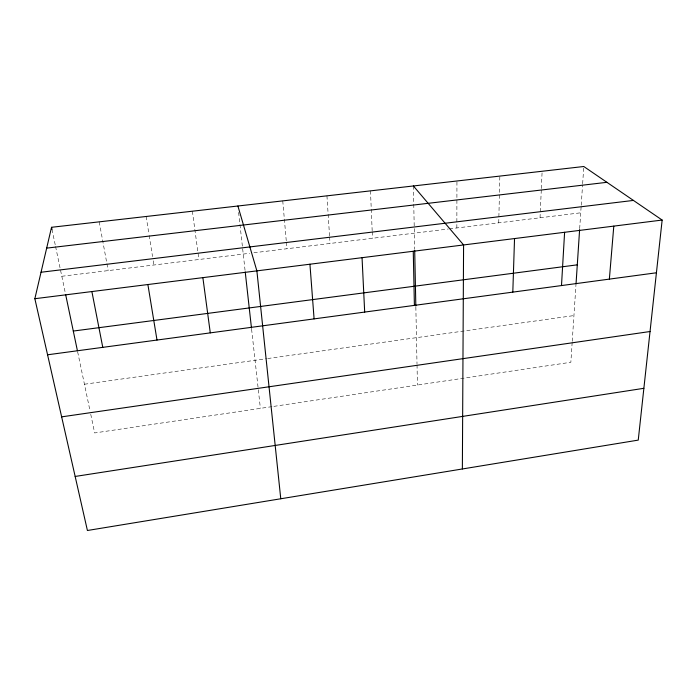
<?xml version="1.0" encoding="UTF-8"?>
<svg xmlns="http://www.w3.org/2000/svg" width="697" height="697" viewBox="0 0 697 697"><rect width="100%" height="100%" fill="white"/><g stroke="black" fill="none" stroke-linecap="round" stroke-linejoin="round"><path stroke-width="0.52" stroke-dasharray="3.48 2.61" d="M456.849 227.954L456.944 180.993M498.738 222.831L499.845 176.088M540.027 217.786L541.299 189.654M541.342 188.573L542.127 171.262M572.167 342.375L570.852 362.274L273.041 406.482M572.237 341.321L575.94 285.195M579.677 228.625L581.15 206.347M581.22 205.266L582.57 184.81M582.648 183.738L583.781 166.505M271.987 406.639L94.653 432.959L90.279 412.075M84.442 384.239L266.672 358.676M267.726 358.528L573.936 315.575M61.815 276.273L249.648 253.299M253.908 252.776L448.354 228.999M449.417 228.869L580.723 212.803M51.987 229.418L55.342 245.388M55.56 246.459L65.483 293.777M77.646 351.819L90.061 411.03M99.209 221.846L108.192 270.602M146.143 216.488L149.001 234.419M149.175 235.473L152.538 256.574M153.209 260.791L153.88 265.008M192.372 211.208L198.898 259.502M238.618 212.419L245.117 270.889M251.6 329.193L260.39 408.355M282.755 200.884L286.301 241.293M286.397 242.356L286.955 248.733M326.945 195.84L328.069 213.16M328.139 214.24L329.542 235.891M329.611 236.971L330.038 243.462M370.482 190.865L371.213 208.107M371.266 209.178L372.172 230.733M372.224 231.805L372.494 238.269M413.391 185.968L414.671 249.265M415.848 307.02L417.006 363.799M417.024 364.862L417.442 385.049"/><path stroke-width="1.05" d="M462.364 468.976L463.583 244.952L413.391 185.968M512.809 292.121L514.534 238.566M561.494 285.57L564.605 232.284M576.018 284.123L579.608 229.679M609.361 279.122L613.796 226.116M662.15 220.052L638.243 440.112L87.413 530.495L34.85 298.708L51.543 227.292L583.781 166.505L662.15 220.052L34.85 298.708M75.163 476.452L643.871 388.307M61.641 416.858L650.04 331.519M47.57 354.79L656.426 272.78M73.298 331.058L577.29 264.834M41.036 272.248L633.416 200.422M46.673 248.132L606.921 182.318M237.904 206.007L256.879 270.872L280.769 498.764M51.543 227.292L51.987 229.418M65.692 294.805L77.428 350.783M91.882 291.555L102.773 347.35M147.886 284.533L156.999 340.049M202.871 277.641L210.285 332.87M245.231 271.943L251.478 328.13M309.93 264.215L314.094 318.886M362.048 257.681L364.679 312.082M414.698 250.336L415.83 305.974M413.26 251.26L414.401 305.382"/></g></svg>
